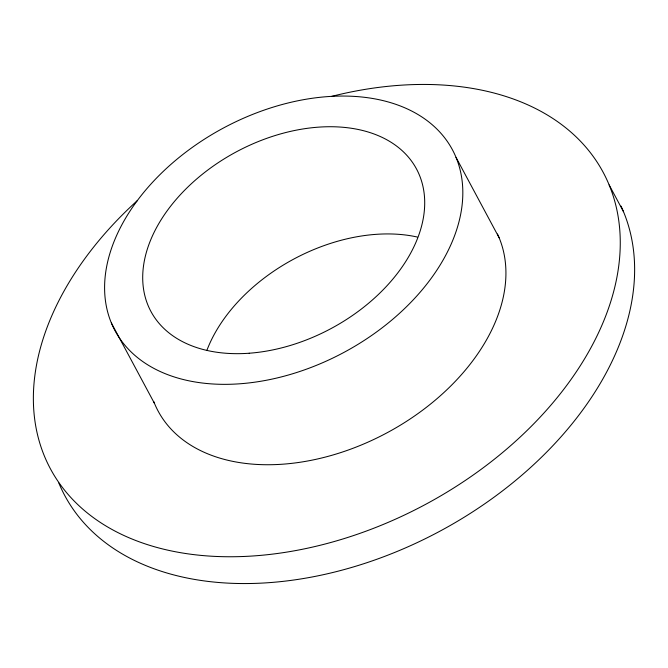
<?xml version="1.0" encoding="UTF-8"?>
<svg xmlns="http://www.w3.org/2000/svg" width="668" height="668" viewBox="0 0 668 668"><rect width="100%" height="100%" fill="white"/><g stroke="black" fill="none" stroke-linecap="round" stroke-linejoin="round"><path stroke-width="1" d="M609.132 184.911L623.503 211.714M456.027 157.372A191.424 127.346 -28.2 0 1 239.862 383.783A191.424 127.346 -28.2 0 1 155.226 179.441A191.424 127.346 -28.2 0 1 456.027 157.372L499.138 237.775M111.381 323.02L154.492 403.422M331.704 96.367A313.618 208.625 -28.2 0 1 607.078 312.365A313.618 208.625 -28.2 0 1 164.745 549.455A313.618 208.625 -28.2 0 1 137.441 200.5M497.46 233.992A191.424 127.346 -28.2 0 1 377.119 437.874A191.424 127.346 -28.2 0 1 153.749 401.56M621.023 206.086A313.618 208.625 -28.2 0 1 425.382 538.667A313.618 208.625 -28.2 0 1 58.867 483.089M207.005 350.049A150.701 100.25 -28.2 0 1 417.266 237.023M249.189 353.23A150.701 100.25 -28.2 0 0 419.362 174.999A150.701 100.25 -28.2 0 0 182.564 192.367A150.701 100.25 -28.2 0 0 249.189 353.23"/></g></svg>
